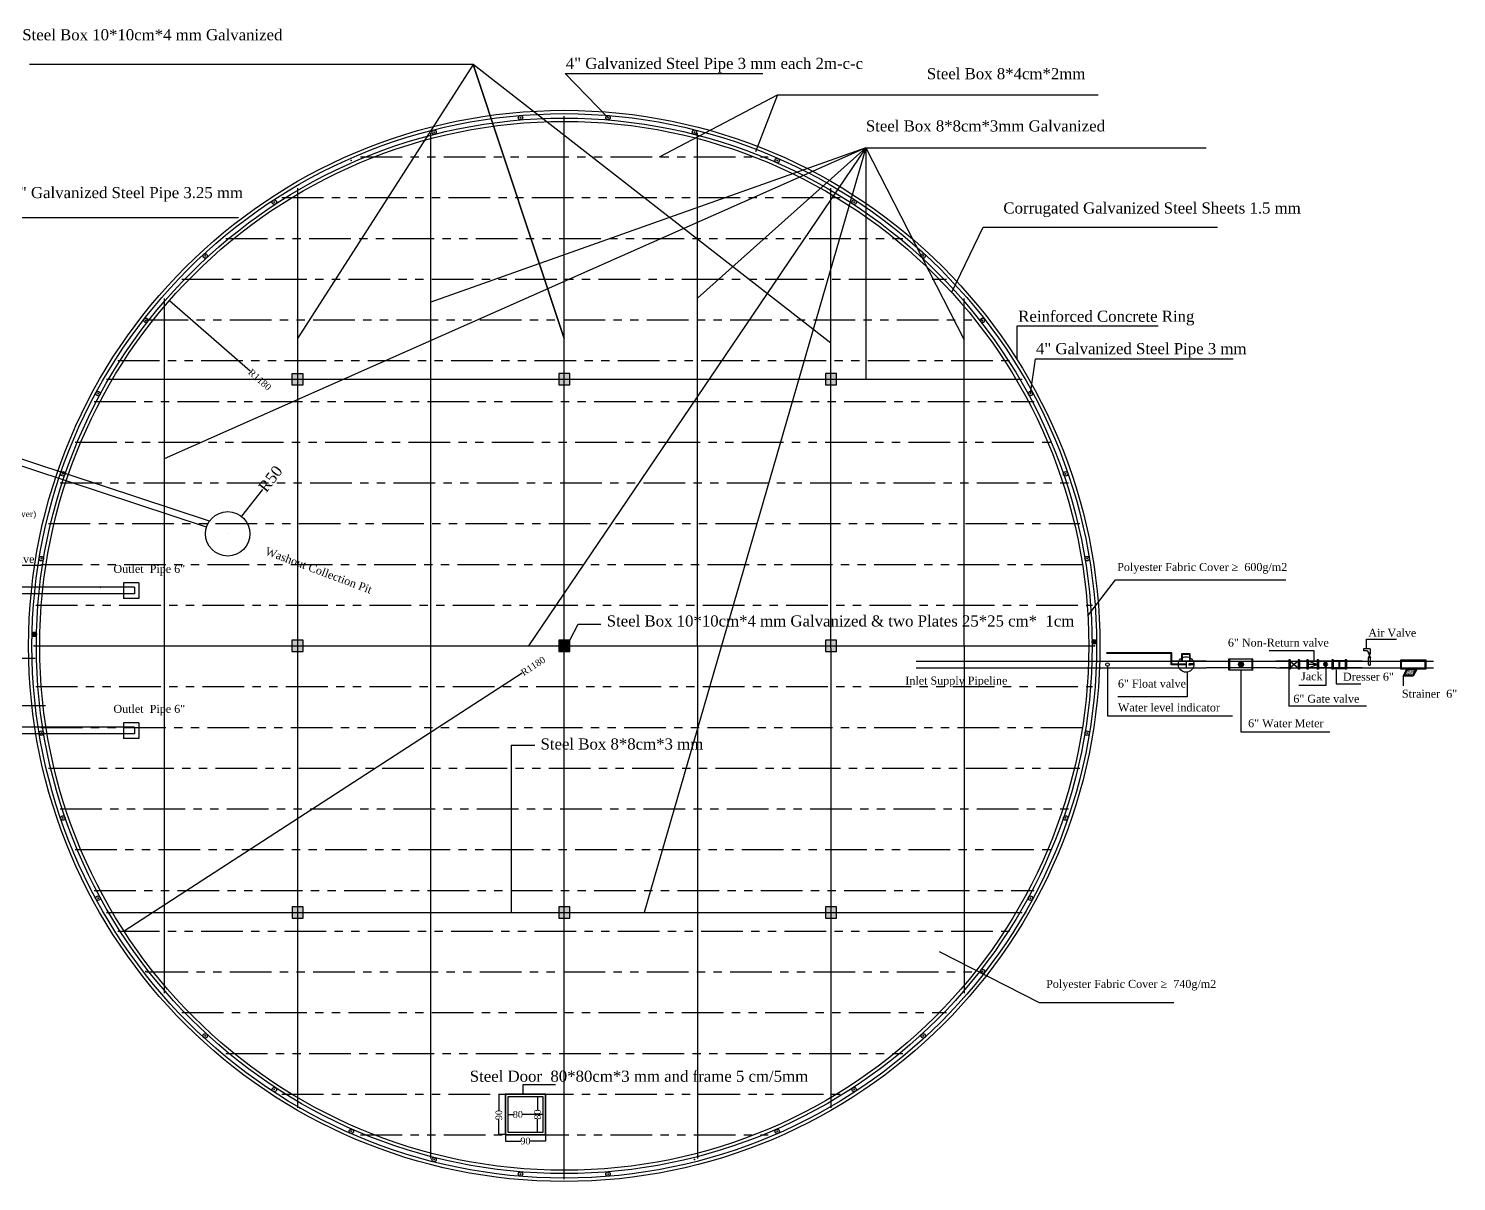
# Model space of a CAD drawing. Header units: centimetres. Extents: x 19229 to 24071, y 9408 to 14021.
# Drawn here: x 20859 to 24071, y 11427 to 14021 of the extents above; entities that cross this region are included whole.
import ezdxf

# ---------------------------------------------------------------- set-up
doc = ezdxf.new("R2010")
doc.units = ezdxf.units.CM
doc.linetypes.add('PHANTOM2', pattern=[1.25, 0.625, -0.125, 0.125, -0.125, 0.125, -0.125])
doc.layers.get('0').update_dxf_attribs({"linetype": 'CONTINUOUS'})
doc.layers.get('DEFPOINTS').update_dxf_attribs({"linetype": 'CONTINUOUS'})
doc.layers.add('DIM6', color=180, linetype='CONTINUOUS')
doc.styles.add('style2', font='times.ttf', dxfattribs={"height": 15})
doc.styles.add('style3', font='times.ttf', dxfattribs={"height": 25})
doc.dimstyles.get("Standard").update_dxf_attribs({"dimtxt": 15, "dimasz": 0.18, "dimexe": 0.18, "dimexo": 0.0625, "dimgap": 0.09, "dimtad": 0, "dimdec": 0, "dimzin": 0, "dimdsep": 46, "dimtxsty": 'style2', "dimcen": 0.09, "dimadec": 0, "dimazin": 0, "dimtfac": 1, "dimtdec": 0, "dimtofl": 0, "dimtmove": 0, "dimatfit": 3, "dimfxl": 1, "dimtolj": 1, "dimtzin": 0, "dimarcsym": 0})

# ---------------------------------------------------------------- blocks, each defined once
blk = doc.blocks.new('*D17')
at = {"color": 0, "lineweight": -2, "transparency": 16777216}
for p, q in [((21384.9, 12984.1), (21337.9, 12923.6)), ((21307, 12884), (21307.2, 12884)), ((21307.1, 12883.9), (21307.1, 12884.1))]:
    blk.add_line(p, q, dxfattribs=at)
at = {"color": 0, "transparency": 16777216}
blk.add_solid([(21337.9, 12923.6), (21337.9, 12923.6), (21337.8, 12923.5)], dxfattribs=at)
at = {"layer": 'DEFPOINTS', "color": 0, "transparency": 16777216}
for p in [(21337.8, 12923.5), (21307.1, 12884)]:
    blk.add_point(p, dxfattribs=at)
at = {"color": 0, "transparency": 16777216, "insert": (21403.2, 13007.7), "char_height": 25, "attachment_point": 5, "rotation": 52.1678, "style": 'style3'}
blk.add_mtext('\\A1;R50', dxfattribs=at)
blk = doc.blocks.new('*D18')
at = {"color": 0, "lineweight": -2, "transparency": 16777216}
blk.add_line((21357.3, 13249.9), (21175.9, 13408.6), dxfattribs=at)
at = {"color": 0, "transparency": 16777216}
blk.add_solid([(21176, 13408.6), (21175.9, 13408.5), (21175.8, 13408.7)], dxfattribs=at)
at = {"layer": 'DEFPOINTS', "color": 0, "transparency": 16777216}
for p in [(21175.8, 13408.7), (22064.1, 12631.9)]:
    blk.add_point(p, dxfattribs=at)
at = {"color": 0, "transparency": 16777216, "insert": (21379.2, 13230.8), "char_height": 15, "attachment_point": 5, "rotation": 318.8301, "style": 'style2'}
blk.add_mtext('\\A1;R1180', dxfattribs=at)
blk = doc.blocks.new('*D38')
at = {"color": 0, "lineweight": -2, "ltscale": 20, "transparency": 16777216}
for p, q in [((21936.8, 11577.5), (21936.8, 11577.8)), ((21936.9, 11577.7), (21949.6, 11577.7)), ((22016.6, 11577.7), (21969.8, 11577.7)), ((22016.8, 11577.5), (22016.8, 11577.8))]:
    blk.add_line(p, q, dxfattribs=at)
at = {"color": 0, "ltscale": 20, "transparency": 16777216}
for points in [[(21936.9, 11577.7), (21936.9, 11577.6), (21936.8, 11577.7)], [(22016.6, 11577.7), (22016.6, 11577.6), (22016.8, 11577.7)]]:
    blk.add_solid(points, dxfattribs=at)
at = {"layer": 'DEFPOINTS', "color": 0, "ltscale": 20, "transparency": 16777216}
for p in [(21936.8, 11577.4), (22016.8, 11577.7), (22016.8, 11577.4)]:
    blk.add_point(p, dxfattribs=at)
at = {"color": 0, "ltscale": 20, "transparency": 16777216, "insert": (21959.7, 11577.7), "char_height": 15, "attachment_point": 5, "style": 'style2'}
blk.add_mtext('\\A1;80', dxfattribs=at)
blk = doc.blocks.new('*D39')
at = {"color": 0, "lineweight": -2, "ltscale": 20, "transparency": 16777216}
for p, q in [((22003.9, 11617.4), (22003.8, 11617.4)), ((22003.9, 11617.2), (22003.9, 11587.5)), ((22003.9, 11537.6), (22003.9, 11567.3)), ((22003.9, 11537.4), (22003.8, 11537.4))]:
    blk.add_line(p, q, dxfattribs=at)
at = {"color": 0, "ltscale": 20, "transparency": 16777216}
for points in [[(22003.9, 11617.2), (22004, 11617.2), (22003.9, 11617.4)], [(22003.9, 11537.6), (22004, 11537.6), (22003.9, 11537.4)]]:
    blk.add_solid(points, dxfattribs=at)
at = {"layer": 'DEFPOINTS', "color": 0, "ltscale": 20, "transparency": 16777216}
for p in [(22003.9, 11617.4), (22003.9, 11537.4), (22003.9, 11537.4)]:
    blk.add_point(p, dxfattribs=at)
at = {"color": 0, "ltscale": 20, "transparency": 16777216, "insert": (22003.9, 11577.4), "char_height": 15, "attachment_point": 5, "rotation": 90, "style": 'style2'}
blk.add_mtext('\\A1;80', dxfattribs=at)
blk = doc.blocks.new('*D42')
at = {"color": 0, "lineweight": -2, "ltscale": 20}
for p, q in [((21969.7, 12570.7), (21074.3, 11989.7)), ((21931.7, 11622.4), (21916.8, 11622.4)), ((21917, 11622.2), (21917, 11586.6)), ((21917, 11532.6), (21917, 11565.9)), ((21931.7, 11532.4), (21916.8, 11532.4))]:
    blk.add_line(p, q, dxfattribs=at)
at = {"color": 0, "ltscale": 20}
for points in [[(21074.3, 11989.7), (21074.4, 11989.7), (21074.2, 11989.6)], [(21916.9, 11622.2), (21917, 11622.2), (21917, 11622.4)], [(21916.9, 11532.6), (21917, 11532.6), (21917, 11532.4)]]:
    blk.add_solid(points, dxfattribs=at)
at = {"layer": 'DEFPOINTS', "color": 0, "ltscale": 20}
for p in [(22064.1, 12631.9), (21074.2, 11989.6), (21931.8, 11622.4), (21917, 11532.4), (21931.8, 11532.4)]:
    blk.add_point(p, dxfattribs=at)
at = {"color": 0, "ltscale": 20, "char_height": 15, "attachment_point": 5, "style": 'style2'}
for s, insert, rotation in [('\\A1;R1180', (21994.1, 12586.5), 32.9775), ('\\A1;90', (21917, 11576.2), 90)]:
    blk.add_mtext(s, dxfattribs=dict(at, insert=insert, rotation=rotation))
blk = doc.blocks.new('*D41')
at = {"color": 0, "lineweight": -2, "ltscale": 20}
for p, q in [((21931.8, 11532.4), (21931.8, 11517.6)), ((22021.8, 11532.4), (22021.8, 11517.6)), ((21931.9, 11517.8), (21966.4, 11517.8)), ((22021.6, 11517.8), (21987.1, 11517.8))]:
    blk.add_line(p, q, dxfattribs=at)
at = {"color": 0, "ltscale": 20}
for points in [[(21931.9, 11517.8), (21931.9, 11517.8), (21931.8, 11517.8)], [(22021.6, 11517.8), (22021.6, 11517.8), (22021.8, 11517.8)]]:
    blk.add_solid(points, dxfattribs=at)
at = {"layer": 'DEFPOINTS', "color": 0, "ltscale": 20}
for p in [(21931.8, 11532.4), (22021.8, 11532.4), (22021.8, 11517.8)]:
    blk.add_point(p, dxfattribs=at)
at = {"color": 0, "ltscale": 20, "insert": (21976.8, 11517.8), "char_height": 15, "attachment_point": 5, "style": 'style2'}
blk.add_mtext('\\A1;90', dxfattribs=at)

msp = doc.modelspace()

# ---------------------------------------------------------------- hatches: boundary and pattern name
at = {"ltscale": 20}
h = msp.add_hatch(color=7, dxfattribs=at)
edge = h.paths.add_edge_path()
edge.add_arc((21771.3, 11475.9), 5, 0, 360)
edge = h.paths.add_edge_path()
edge.add_arc((21585, 11539.8), 5, 0, 360)
edge = h.paths.add_edge_path()
edge.add_arc((21965.6, 11443.5), 5, 0, 360)
edge = h.paths.add_edge_path()
edge.add_arc((21256.4, 11754.5), 5, 0, 360)
edge = h.paths.add_edge_path()
edge.add_arc((21015.3, 12064.3), 5, 0, 360)
edge = h.paths.add_edge_path()
edge.add_arc((20936.2, 12244.7), 5, 0, 360)
edge = h.paths.add_edge_path()
edge.add_arc((20887.8, 12435.6), 5, 0, 360)
edge = h.paths.add_edge_path()
edge.add_arc((20887.8, 12828.2), 5, 0, 360)
edge = h.paths.add_edge_path()
edge.add_arc((20936.2, 13019.1), 5, 0, 360)
edge = h.paths.add_edge_path()
edge.add_arc((21015.3, 13199.5), 5, 0, 360)
edge = h.paths.add_edge_path()
edge.add_arc((21123, 13364.3), 5, 0, 360)
edge = h.paths.add_edge_path()
edge.add_arc((21256.4, 13509.2), 5, 0, 360)
edge = h.paths.add_edge_path()
edge.add_arc((21411.8, 13630.2), 5, 0, 360)
edge = h.paths.add_edge_path()
edge.add_arc((21771.3, 13787.9), 5, 0, 360)
edge = h.paths.add_edge_path()
edge.add_arc((21965.6, 13820.3), 5, 0, 360)
edge = h.paths.add_edge_path()
edge.add_arc((22162.5, 13820.3), 5, 0, 360)
edge = h.paths.add_edge_path()
edge.add_arc((22356.8, 13787.9), 5, 0, 360)
edge = h.paths.add_edge_path()
edge.add_arc((22543.1, 13723.9), 5, 0, 360)
edge = h.paths.add_edge_path()
edge.add_arc((22716.3, 13630.2), 5, 0, 360)
edge = h.paths.add_edge_path()
edge.add_arc((22871.7, 13509.2), 5, 0, 360)
edge = h.paths.add_edge_path()
edge.add_arc((23005.1, 13364.3), 5, 0, 360)
edge = h.paths.add_edge_path()
edge.add_arc((23112.8, 13199.5), 5, 0, 360)
edge = h.paths.add_edge_path()
edge.add_arc((23192, 13019.1), 5, 0, 360)
edge = h.paths.add_edge_path()
edge.add_arc((23240.3, 12828.2), 5, 0, 360)
edge = h.paths.add_edge_path()
edge.add_arc((23240.3, 12435.6), 5, 0, 360)
edge = h.paths.add_edge_path()
edge.add_arc((23192, 12244.7), 5, 0, 360)
edge = h.paths.add_edge_path()
edge.add_arc((23112.8, 12064.3), 5, 0, 360)
edge = h.paths.add_edge_path()
edge.add_arc((23005.1, 11899.4), 5, 0, 360)
edge = h.paths.add_edge_path()
edge.add_arc((22871.7, 11754.5), 5, 0, 360)
edge = h.paths.add_edge_path()
edge.add_arc((22716.3, 11633.6), 5, 0, 360)
edge = h.paths.add_edge_path()
edge.add_arc((22543.1, 11539.8), 5, 0, 360)
edge = h.paths.add_edge_path()
edge.add_arc((22162.5, 11443.5), 5, 0, 360)
at = {"ltscale": 100}
h = msp.add_hatch(color=7, dxfattribs=at)
h.dxf.hatch_style = 1
h.paths.add_polyline_path([(22676.5, 13244.4), (22664, 13244.4), (22664, 13231.9), (22676.5, 13231.9)])
h.paths.add_polyline_path([(22664, 13244.4), (22651.5, 13244.4), (22651.5, 13231.9), (22664, 13231.9)])
h.paths.add_polyline_path([(22664, 13231.9), (22651.5, 13231.9), (22651.5, 13219.4), (22664, 13219.4)])
h.paths.add_polyline_path([(22676.5, 13231.9), (22664, 13231.9), (22664, 13219.4), (22676.5, 13219.4)])
h.paths.add_polyline_path([(22076.5, 13231.9), (22051.5, 13231.9), (22051.5, 13219.4), (22076.5, 13219.4)])
h.paths.add_polyline_path([(22076.5, 13244.4), (22051.5, 13244.4), (22051.5, 13231.9), (22076.5, 13231.9)])
h.paths.add_polyline_path([(21464, 13244.3), (21451.5, 13244.3), (21451.5, 13231.9), (21464, 13231.9)])
h.paths.add_polyline_path([(21476.5, 13244.3), (21464, 13244.3), (21464, 13231.9), (21476.5, 13231.9)])
h.paths.add_polyline_path([(21476.5, 13231.9), (21464, 13231.9), (21464, 13219.3), (21476.5, 13219.3)])
h.paths.add_polyline_path([(21464, 13231.9), (21451.5, 13231.9), (21451.5, 13219.3), (21464, 13219.3)])
h.paths.add_polyline_path([(21476.6, 12631.9), (21464.1, 12631.9), (21464.1, 12619.4), (21476.6, 12619.4)])
h.paths.add_polyline_path([(21476.6, 12644.4), (21464.1, 12644.4), (21464.1, 12631.9), (21476.6, 12631.9)])
h.paths.add_polyline_path([(21464.1, 12644.4), (21451.6, 12644.4), (21451.6, 12631.9), (21464.1, 12631.9)])
h.paths.add_polyline_path([(21464.1, 12631.9), (21451.6, 12631.9), (21451.6, 12619.4), (21464.1, 12619.4)])
h.paths.add_polyline_path([(22676.6, 12031.9), (22664.1, 12031.9), (22664.2, 12019.4), (22676.6, 12019.4)])
h.paths.add_polyline_path([(22676.6, 12044.4), (22664.1, 12044.4), (22664.1, 12031.9), (22676.6, 12031.9)])
h.paths.add_polyline_path([(22664.1, 12044.4), (22651.7, 12044.4), (22651.7, 12031.9), (22664.1, 12031.9)])
h.paths.add_polyline_path([(22664.1, 12031.9), (22651.7, 12031.9), (22651.7, 12019.4), (22664.2, 12019.4)])
h.paths.add_polyline_path([(22076.6, 12031.9), (22051.7, 12031.9), (22051.7, 12019.4), (22076.6, 12019.4)])
h.paths.add_polyline_path([(22076.6, 12044.4), (22051.7, 12044.4), (22051.7, 12031.9), (22076.6, 12031.9)])
h.paths.add_polyline_path([(21476.6, 12031.9), (21464.1, 12031.9), (21464.2, 12019.4), (21476.6, 12019.4)])
h.paths.add_polyline_path([(21476.6, 12044.4), (21464.1, 12044.4), (21464.1, 12031.9), (21476.6, 12031.9)])
h.paths.add_polyline_path([(21464.1, 12044.4), (21451.7, 12044.4), (21451.7, 12031.9), (21464.1, 12031.9)])
h.paths.add_polyline_path([(21464.1, 12031.9), (21451.7, 12031.9), (21451.7, 12019.4), (21464.2, 12019.4)])
h.paths.add_polyline_path([(22076.6, 12644.4), (22051.6, 12644.4), (22051.6, 12631.9), (22056.8, 12631.9, -1), (22071.8, 12631.9), (22076.6, 12631.9)])
h.paths.add_polyline_path([(22676.6, 12644.4), (22664.1, 12644.4), (22664.1, 12631.9), (22676.6, 12631.9)])
h.paths.add_polyline_path([(22664.1, 12644.4), (22651.6, 12644.4), (22651.6, 12631.9), (22664.1, 12631.9)])
h.paths.add_polyline_path([(22664.1, 12631.9), (22651.6, 12631.9), (22651.6, 12619.4), (22664.1, 12619.4)])
h.paths.add_polyline_path([(22676.6, 12631.9), (22664.1, 12631.9), (22664.1, 12619.4), (22676.6, 12619.4)])
at = {"ltscale": 20}
h = msp.add_hatch(color=7, dxfattribs=at)
edge = h.paths.add_edge_path()
edge.add_arc((20871.9, 12657.8), 5, 0, 360)
at = {"ltscale": 100}
h = msp.add_hatch(color=7, dxfattribs=at)
h.dxf.hatch_style = 1
h.paths.add_polyline_path([(22076.6, 12631.9), (22051.6, 12631.9), (22051.6, 12619.4), (22076.6, 12619.4)])
h.paths.add_polyline_path([(22076.6, 12644.4), (22051.6, 12644.4), (22051.6, 12631.9), (22076.6, 12631.9)])
at = {"ltscale": 20}
h = msp.add_hatch(color=7, dxfattribs=at)
edge = h.paths.add_edge_path()
edge.add_arc((23256.4, 12641.1), 5, 0, 360)
h = msp.add_hatch()
h.set_pattern_fill('AR-SAND', scale=0.05)
h.set_pattern_definition([(37.5, (-149.3201, -61.19), (-0.08000156, 2.44706619), [0, -1.9304, 0, -2.159, 0, -2.06375]), (7.5, (-149.32, -61.19), (2.2476164, 3.5841255), [0, -1.0414, 0, -1.7399, 0, -0.66675]), (327.5, (-150.8822, -61.19), (3.95496185, 0.00718592), [0, -0.635, 0, -2.286, 0, -2.9845]), (317.5, (-150.8822, -61.19), (3.81778226, 1.1146466), [0, -0.3175, 0, -1.4986, 0, -1.7145])])
h.paths.add_polyline_path([(23979.2, 12578.6), (23961, 12578.6), (23954.2, 12565.9), (23972.4, 12565.9)])
at = {"layer": 'DIM6', "linetype": 'Continuous', "lineweight": 50}
h = msp.add_hatch(color=7, dxfattribs=at)
edge = h.paths.add_edge_path()
edge.add_arc((23776.6, 12590.4), 3.34, 0, 360)

# ---------------------------------------------------------------- linework, layer by layer
at = {"color": 7, "ltscale": 20}
for p, q in [((21859.3, 13939.7), (20861.4, 13939.7)), ((21859.3, 13939.7), (21463.9, 13323.4)), ((22664, 13313.3), (21859.3, 13939.7)), ((21859.3, 13939.7), (22064, 13323.4)), ((22064, 13323.4), (21859.3, 13939.7)), ((22543.5, 13871.6), (22494, 13743.7)), ((22543.5, 13871.6), (23265.5, 13871.6)), ((22742.3, 13752.3), (21163.9, 13052.8)), ((22742.3, 13752.3), (21764, 13404.9)), ((22742.3, 13752.3), (21983.7, 12631.9)), ((22742.3, 13752.3), (22243.9, 12031.9)), ((22742.3, 13752.3), (22364, 13414.3)), ((22742.3, 13752.3), (22964, 13320.4)), ((22742.3, 13752.3), (22742.3, 13231.9)), ((21463.9, 13661.8), (21463.9, 11592.8)), ((21163.9, 13413.3), (21163.9, 11850.5)), ((23242.1, 12699.6), (23304.3, 12780.4)), ((23304.3, 12780.4), (23687.4, 12780.4)), ((21945, 12408.4), (21997.6, 12408.4)), ((21945, 12408.4), (21945, 12031.9)), ((22907.2, 11944.4), (23132.3, 11829.3)), ((23132.3, 11829.3), (23435, 11829.3)), ((21971.6, 11623.4), (21971.6, 11644.7)), ((21971.6, 11644.7), (22044.7, 11644.7)), ((21468.9, 11591.6), (21468.9, 11590)), ((21468.9, 11591.6), (21468.9, 11590))]:
    msp.add_line(p, q, dxfattribs=at)
at = {"color": 7}
for p, q in [((22162.5, 13820.3), (22066.4, 13919.8)), ((22064.2, 11431.9), (22063.9, 13823.9)), ((21764.2, 11478.2), (21763.9, 13785.5)), ((22364.2, 11478.3), (22363.9, 13785.6)), ((22664.2, 11592.6), (22663.9, 13662)), ((20750.1, 13595.8), (21331.4, 13595.8)), ((22935.6, 13427.4), (23006.5, 13573.8)), ((23006.5, 13573.8), (23533.7, 13573.8)), ((22964.2, 11850.4), (22964, 13413.6)), ((23083, 13276.6), (23083, 13352)), ((23083, 13352), (23399.8, 13352)), ((23112.8, 13199.5), (23124, 13278)), ((21034.1, 13231.9), (23094.1, 13231.9)), ((21266, 12912.4), (20589.7, 13135.4)), ((21259.4, 12898.8), (20589.7, 13119.6)), ((20820, 12813.3), (20887.6, 12813.3)), ((21097.2, 12763.7), (20517.2, 12763.7)), ((21082.2, 12763.7), (20517.2, 12763.7)), ((21107.2, 12773.7), (21072.2, 12773.7)), ((21072.2, 12773.7), (21072.2, 12738.7)), ((21097.2, 12763.7), (21097.2, 12748.7)), ((21107.2, 12773.7), (21107.2, 12738.7)), ((21097.2, 12748.7), (20349.7, 12748.7)), ((21107.2, 12738.7), (21072.2, 12738.7)), ((20872.1, 12631.9), (23256.1, 12631.9)), ((22064.1, 12631.9), (22064.3, 12631.9)), ((22064.1, 12631.9), (22064.3, 12631.9)), ((23868.9, 12647.3), (23936.5, 12647.3)), ((20673.4, 12604.2), (20873.5, 12604.2)), ((22855.8, 12597.6), (23507.8, 12597.6)), ((23430.9, 12616.3), (23283.8, 12616.3)), ((23429.6, 12615), (23283.8, 12615)), ((23429.6, 12589.5), (23429.6, 12615)), ((23430.9, 12590.8), (23430.9, 12616.3)), ((23472.4, 12614.3), (23452.9, 12614.3)), ((23452.9, 12614.3), (23452.9, 12599.9)), ((23453.9, 12612.9), (23470.9, 12612.9)), ((23453.9, 12612.9), (23453.9, 12599.9)), ((23462.9, 12614.3), (23462.9, 12612.9)), ((23462.9, 12614.3), (23467.9, 12612.9)), ((23467.9, 12614.3), (23462.9, 12612.9)), ((23462.9, 12597.6), (23462.9, 12582.6)), ((23467.9, 12614.3), (23467.9, 12612.9)), ((23467.9, 12612.9), (23467.9, 12614.3)), ((23470.9, 12612.9), (23470.9, 12600)), ((23472.4, 12600), (23472.4, 12614.3)), ((23507.8, 12597.6), (23665, 12597.6)), ((23559.4, 12602.6), (23613.4, 12602.6)), ((23559.4, 12577.6), (23559.4, 12602.6)), ((23561.4, 12577.6), (23561.4, 12602.6)), ((23584.3, 12591.3), (23581.7, 12592.8)), ((23581.7, 12592.8), (23584.3, 12591.3)), ((23585.2, 12592.2), (23583.7, 12594.8)), ((23583.7, 12594.8), (23585.2, 12592.2)), ((23586.4, 12592.5), (23586.4, 12595.5)), ((23586.4, 12592.5), (23586.4, 12595.5)), ((23587.6, 12592.2), (23589.1, 12594.8)), ((23589.1, 12594.8), (23587.6, 12592.2)), ((23588.5, 12591.3), (23591.1, 12592.8)), ((23611.4, 12577.6), (23611.4, 12602.6)), ((23613.4, 12577.6), (23613.4, 12602.6)), ((23751.2, 12621.1), (23650.1, 12621.1)), ((23665, 12597.6), (24019.4, 12597.6)), ((23793.9, 12599.3), (23820.9, 12599.3)), ((23806.2, 12597.6), (23806.2, 12582.6)), ((23807.2, 12597.6), (23807.2, 12582.6)), ((23808.2, 12597.6), (23808.2, 12582.6)), ((22855.8, 12582.6), (23507.8, 12582.6)), ((23286.2, 12585.9), (23286.2, 12474.2)), ((23462.9, 12589.5), (23429.6, 12589.5)), ((23462.9, 12590.8), (23430.9, 12590.8)), ((23465.5, 12572.8), (23465.5, 12517.1)), ((23480.3, 12591.4), (23470, 12591.4)), ((23480.3, 12588.9), (23470, 12588.9)), ((23665, 12582.6), (23507.8, 12582.6)), ((23613.4, 12577.6), (23559.4, 12577.6)), ((23581, 12590.1), (23584, 12590.1)), ((23584, 12590.1), (23581, 12590.1)), ((23581, 12590.1), (23584, 12590.1)), ((23584.3, 12588.9), (23581.7, 12587.4)), ((23581.7, 12587.4), (23584.3, 12588.9)), ((23583.7, 12585.4), (23585.2, 12588)), ((23586.4, 12584.7), (23586.4, 12587.7)), ((23586.4, 12587.7), (23586.4, 12584.7)), ((23586.4, 12577.6), (23586.4, 12438.2)), ((23587.6, 12588), (23589.1, 12585.4)), ((23589.1, 12585.4), (23587.6, 12588)), ((23588.5, 12588.9), (23591.1, 12587.4)), ((23591.1, 12587.4), (23588.5, 12588.9)), ((23588.8, 12590.1), (23591.8, 12590.1)), ((23591.8, 12590.1), (23588.8, 12590.1)), ((23665, 12582.6), (24019.4, 12582.6)), ((23693.9, 12579.6), (23693.9, 12496.3)), ((23777, 12587.1), (23777, 12543.1)), ((23793.9, 12580.9), (23820.9, 12580.9)), ((23800.7, 12578.1), (23800.7, 12546.8)), ((23950.9, 12563.9), (23950.9, 12541.7)), ((23777, 12543.1), (23716.3, 12543.1)), ((23800.7, 12546.8), (23855.8, 12546.8)), ((20829.6, 12497.8), (20897.2, 12497.8)), ((23465.5, 12517.1), (23309.6, 12517.1)), ((23868.9, 12496.3), (23693.9, 12496.3)), ((23286.2, 12474.2), (23567.5, 12474.2)), ((21097.2, 12433.8), (20349.7, 12433.8)), ((21097.2, 12448.8), (20517.2, 12448.8)), ((21082.2, 12448.8), (20517.2, 12448.8)), ((21107.2, 12458.8), (21072.2, 12458.8)), ((21072.2, 12458.8), (21072.2, 12423.8)), ((21097.2, 12448.8), (21097.2, 12433.8)), ((21107.2, 12458.8), (21107.2, 12423.8)), ((23586.4, 12438.2), (23786.4, 12438.2)), ((21107.2, 12423.8), (21072.2, 12423.8)), ((21034.1, 12031.9), (23094.1, 12031.9)), ((23101.6, 12031.9), (23103.5, 12031.9))]:
    msp.add_line(p, q, dxfattribs=at)
at = {"color": 7, "ltscale": 100}
for p, q in [((22066.4, 13919.8), (22511, 13919.8)), ((22278.5, 13732.2), (22543.5, 13871.6)), ((22742.3, 13752.3), (23507.9, 13752.3)), ((23124, 13278), (23568.6, 13278)), ((22076.6, 12644.4), (22095.6, 12680.4)), ((22095.6, 12680.4), (22146.5, 12680.4))]:
    msp.add_line(p, q, dxfattribs=at)
at = {"color": 7, "linetype": 'PHANTOM2', "ltscale": 150}
for p, q in [((21605.6, 13732.2), (22522.5, 13732.2)), ((21428.8, 13640.5), (22699.3, 13640.5)), ((21302.4, 13548.8), (22825.7, 13548.8)), ((21203.9, 13457.1), (22924.2, 13457.1)), ((21124.5, 13365.4), (23003.6, 13365.4)), ((21059.6, 13273.7), (23068.5, 13273.7)), ((21006.6, 13182), (23121.5, 13182)), ((20963.8, 13090.4), (23164.4, 13090.4)), ((20929.9, 12998.7), (23198.2, 12998.7)), ((20904.2, 12907), (23223.9, 12907)), ((20886.3, 12815.3), (23241.9, 12815.3)), ((20875.6, 12723.6), (23252.5, 12723.6)), ((20875.6, 12540.2), (23252.5, 12540.2)), ((20886.3, 12448.5), (23241.9, 12448.5)), ((20904.2, 12356.8), (23223.9, 12356.8)), ((20929.9, 12265.1), (23198.2, 12265.1)), ((20963.8, 12173.4), (23164.4, 12173.4)), ((21006.6, 12081.7), (23121.5, 12081.7)), ((21059.6, 11990), (23068.5, 11990)), ((21124.5, 11898.4), (23003.6, 11898.4)), ((21203.9, 11806.7), (22924.2, 11806.7)), ((21302.4, 11715), (22825.7, 11715)), ((21428.8, 11623.3), (22699.3, 11623.3)), ((21605.9, 11531.6), (22522.8, 11531.6))]:
    msp.add_line(p, q, dxfattribs=at)
at = {"color": 7}
for points in [[(21451.5, 13219.3), (21476.5, 13219.3), (21476.5, 13244.3), (21451.5, 13244.3)], [(22051.5, 13219.4), (22076.5, 13219.4), (22076.5, 13244.4), (22051.5, 13244.4)], [(22651.5, 13219.4), (22676.5, 13219.4), (22676.5, 13244.4), (22651.5, 13244.4)], [(21451.6, 12619.4), (21476.6, 12619.4), (21476.6, 12644.4), (21451.6, 12644.4)], [(22051.6, 12619.4), (22076.6, 12619.4), (22076.6, 12644.4), (22051.6, 12644.4)], [(22651.6, 12619.4), (22676.6, 12619.4), (22676.6, 12644.4), (22651.6, 12644.4)], [(23945, 12580.6), (24002.9, 12580.6), (24002.9, 12599.6), (23945, 12599.6)], [(23947, 12582.6), (24000.9, 12582.6), (24000.9, 12597.6), (23947, 12597.6)], [(23585.3, 12589.6), (23587.5, 12589.6), (23587.5, 12590.9), (23585.3, 12590.9)], [(23950.9, 12563.9), (23959.8, 12580.6), (23982.5, 12580.6), (23973.6, 12563.9)], [(23950.9, 12563.9), (23959.8, 12580.6), (23982.5, 12580.6), (23973.6, 12563.9)], [(23959.8, 12580.6), (23982.5, 12580.6), (23973.6, 12563.9), (23950.9, 12563.9)], [(23954.2, 12565.9), (23961, 12578.6), (23979.2, 12578.6), (23972.4, 12565.9)], [(21451.7, 12019.4), (21476.6, 12019.4), (21476.6, 12044.4), (21451.7, 12044.4)], [(22051.7, 12019.4), (22076.6, 12019.4), (22076.6, 12044.4), (22051.7, 12044.4)], [(22651.7, 12019.4), (22676.6, 12019.4), (22676.6, 12044.4), (22651.7, 12044.4)]]:
    msp.add_lwpolyline(points, close=True, dxfattribs=at)
at = {"color": 7, "ltscale": 20}
for points in [[(21930.8, 11531.4), (22022.8, 11531.4), (22022.8, 11623.4), (21930.8, 11623.4)], [(21931.8, 11532.4), (22021.8, 11532.4), (22021.8, 11622.4), (21931.8, 11622.4)], [(21936.8, 11537.4), (22016.8, 11537.4), (22016.8, 11617.4), (21936.8, 11617.4)]]:
    msp.add_lwpolyline(points, close=True, dxfattribs=at)
at = {"color": 7}
for centre, radius in [((22064.1, 12631.9), 1205), ((22064.1, 12631.9), 1197.5), ((22064.1, 12631.9), 1187.5), ((22064.1, 12631.9), 1180), ((21307.1, 12884), 50), ((23286.2, 12589.9), 3.98), ((23462.9, 12590.1), 17.5), ((23471.3, 12590.1), 1.79), ((23586.4, 12590.1), 5.39), ((23586.4, 12590.1), 2.39)]:
    msp.add_circle(centre, radius, dxfattribs=at)
at = {"color": 7, "ltscale": 20}
for centre in [(21965.6, 13820.3), (22162.5, 13820.3), (21771.3, 13787.9), (22356.8, 13787.9), (22543.1, 13723.9), (21411.8, 13630.2), (22716.3, 13630.2), (21256.4, 13509.2), (22871.7, 13509.2), (21123, 13364.3), (23005.1, 13364.3), (21015.3, 13199.5), (23112.8, 13199.5), (20936.2, 13019.1), (23192, 13019.1), (20887.8, 12828.2), (23240.3, 12828.2), (20871.9, 12657.8), (23256.4, 12641.1), (20887.8, 12435.6), (23240.3, 12435.6), (20936.2, 12244.7), (23192, 12244.7), (21015.3, 12064.3), (23112.8, 12064.3), (23005.1, 11899.4), (21256.4, 11754.5), (22871.7, 11754.5), (21411.8, 11633.6), (22716.3, 11633.6), (21585, 11539.8), (22543.1, 11539.8), (21771.3, 11475.9), (21965.6, 11443.5), (22162.5, 11443.5)]:
    msp.add_circle(centre, 5, dxfattribs=at)
at = {"color": 7}
for p in [(21965.6, 13820.3), (22162.5, 13820.3), (21771.3, 13787.9), (22356.8, 13787.9), (21585, 13723.9), (22063.9, 13732.2), (22543.1, 13723.9), (21411.8, 13630.2), (22063.9, 13640.5), (22716.3, 13630.2), (22064, 13548.8), (21256.4, 13509.2), (22871.7, 13509.2), (22064, 13457.1), (21123, 13364.3), (22064, 13365.4), (23005.1, 13364.3), (22064, 13273.7), (21015.3, 13199.5), (22064, 13182), (23112.8, 13199.5), (22064, 13090.4), (20936.2, 13019.1), (23192, 13019.1), (22064, 12998.7), (22064, 12907), (20887.8, 12828.2), (23240.3, 12828.2), (22064, 12815.3), (21020.8, 12763.7), (22064.1, 12723.6), (20871.6, 12631.9), (22064.1, 12631.9), (22064.1, 12631.9), (23256.6, 12631.9), (23581.7, 12592.8), (23583.7, 12594.8), (23586.4, 12595.5), (23589.1, 12594.8), (23591.1, 12592.8), (23581, 12590.1), (23581.7, 12587.4), (23583.7, 12585.4), (23586.4, 12584.7), (23589.1, 12585.4), (23591.1, 12587.4), (23591.8, 12590.1), (22064.1, 12540.2), (20887.8, 12435.6), (22064.1, 12448.5), (23240.3, 12435.6), (22064.1, 12356.8), (20936.2, 12244.7), (22064.1, 12265.1), (23192, 12244.7), (22064.1, 12173.4), (22064.1, 12081.7), (21015.3, 12064.3), (23112.8, 12064.3), (22064.2, 11990), (21123, 11899.4), (22064.2, 11898.4), (23005.1, 11899.4), (22064.2, 11806.7), (21256.4, 11754.5), (22871.7, 11754.5), (22064.2, 11715), (21411.8, 11633.6), (22716.3, 11633.6), (22064.2, 11623.3), (21585, 11539.8), (22064.2, 11531.6), (22543.1, 11539.8), (21771.3, 11475.9), (22356.8, 11475.9), (21965.6, 11443.5), (22162.5, 11443.5)]:
    msp.add_point(p, dxfattribs=at)
at = {"layer": 'DIM6', "color": 7, "linetype": 'Continuous'}
for p, q in [((23862.9, 12621.1), (23862.9, 12626.1)), ((23862.9, 12626.1), (23874.9, 12626.1)), ((23868.9, 12626.1), (23868.9, 12647.3)), ((23507.8, 12597.6), (23431.7, 12597.6)), ((23696.9, 12597.6), (23665, 12597.6)), ((23696.9, 12600.6), (23693.9, 12600.6)), ((23693.9, 12600.6), (23693.9, 12579.6)), ((23696.9, 12600.6), (23696.9, 12579.6)), ((23696.9, 12597.6), (23714.7, 12582.6)), ((23714.7, 12597.6), (23696.9, 12582.6)), ((23717.7, 12600.6), (23714.7, 12600.6)), ((23714.7, 12600.6), (23714.7, 12579.6)), ((23787.7, 12597.6), (23714.7, 12597.6)), ((23717.7, 12600.6), (23717.7, 12579.6)), ((23734.7, 12600.6), (23734.7, 12579.6)), ((23737.7, 12600.6), (23734.7, 12600.6)), ((23737.7, 12600.6), (23737.7, 12579.6)), ((23757.7, 12590.1), (23737.7, 12597.6)), ((23751.2, 12597.6), (23751.2, 12621.1)), ((23757.7, 12600.6), (23757.7, 12579.6)), ((23760.7, 12600.6), (23757.7, 12600.6)), ((23760.7, 12600.6), (23760.7, 12579.6)), ((23790.9, 12600.6), (23790.9, 12579.6)), ((23793.9, 12600.6), (23790.9, 12600.6)), ((23792.7, 12610.2), (23792.7, 12610.2)), ((23859.2, 12597.6), (23792.7, 12597.6)), ((23793.9, 12600.6), (23793.9, 12579.6)), ((23820.9, 12600.6), (23820.9, 12579.6)), ((23823.9, 12600.6), (23820.9, 12600.6)), ((23823.9, 12600.6), (23823.9, 12579.6)), ((23869.9, 12621.1), (23862.9, 12621.1)), ((23872.9, 12615.2), (23872.9, 12618.1)), ((23877.9, 12615.2), (23872.9, 12615.2)), ((23872.9, 12615.2), (23877.9, 12605.2)), ((23872.9, 12605.2), (23877.9, 12615.2)), ((23872.9, 12590.1), (23872.9, 12605.2)), ((23877.9, 12605.2), (23872.9, 12605.2)), ((23877.9, 12605.2), (23872.9, 12605.2)), ((23877.9, 12615.2), (23877.9, 12623.1)), ((23877.9, 12590.1), (23877.9, 12605.2)), ((23696.9, 12582.6), (23674.1, 12582.6)), ((23696.9, 12579.6), (23693.9, 12579.6)), ((23717.7, 12590.1), (23714.7, 12590.1)), ((23859.2, 12582.6), (23714.7, 12582.6)), ((23717.7, 12579.6), (23714.7, 12579.6)), ((23760.7, 12590.1), (23734.7, 12590.1)), ((23737.7, 12579.6), (23734.7, 12579.6)), ((23737.7, 12582.6), (23757.7, 12590.1)), ((23760.7, 12579.6), (23757.7, 12579.6)), ((23793.9, 12579.6), (23790.9, 12579.6)), ((23823.9, 12579.6), (23820.9, 12579.6))]:
    msp.add_line(p, q, dxfattribs=at)
at = {"layer": 'DIM6', "color": 7, "linetype": 'Continuous', "lineweight": 50}
msp.add_circle((23776.6, 12590.4), 3.34, dxfattribs=at)
at = {"layer": 'DIM6', "color": 7, "linetype": 'Continuous'}
for centre, radius, start, end in [((23874.9, 12623.1), 3, 0, 90), ((23869.9, 12618.1), 3, 0, 90), ((23875.4, 12590.8), 2.59, 195.0718, 344.9282)]:
    msp.add_arc(centre, radius, start, end, dxfattribs=at)

# ---------------------------------------------------------------- texts
at = {"color": 7, "style": 'style3'}
for s, height, p in [('Steel Box 10*10cm*4 mm Galvanized ', 25, (20844.9, 13994.4)), ('4" Galvanized Steel Pipe 3 mm each 2m-c-c', 25, (22067.6, 13930)), ('Steel Box 8*4cm*2mm ', 25, (22879.8, 13906.8)), ('Steel Box 8*8cm*3mm Galvanized', 25, (22742.6, 13789.3)), (' Ring 1" Galvanized Steel Pipe 3.25 mm', 25, (20728.3, 13639.3)), ('Corrugated Galvanized Steel Sheets 1.5 mm', 25, (23051.9, 13604.7)), ('Reinforced Concrete Ring', 25, (23085.3, 13361.1)), ('4" Galvanized Steel Pipe 3 mm', 25, (23125.2, 13288.2)), ('with concrete lining and PE cover)', 14, (20581.9, 12921.7)), ('Air Valve', 18, (20764.3, 12818.4)), ('Polyester Fabric Cover ≥  600g/m2  ', 18, (23307.9, 12800.4)), ('Outlet  Pipe 6"', 18, (21049.9, 12796.1)), ('Steel Box 10*10cm*4 mm Galvanized & two Plates 25*25 cm*  1cm', 25, (22159.6, 12675.5)), ('Air Valve', 18, (23872.8, 12652.4)), ('6" Non-Return valve', 18, (23557, 12630.3)), ('Inlet Supply Pipeline', 18, (22831.3, 12544.9)), ('Jack', 18, (23721.6, 12554.5)), ('Dresser 6"', 18, (23815.8, 12553.6)), ('6" Float valve', 18, (23309.6, 12538.2)), ('Strainer  6"', 18, (23948.4, 12515.3)), ('Outlet  Pipe 6"', 18, (21049.9, 12481.2)), ('Water level indicator', 18, (23309.6, 12484.4)), ('6" Gate valve', 18, (23704.2, 12503.9)), ('6" Water Meter', 18, (23602.5, 12448.9)), ('Steel Box 8*8cm*3 mm  ', 25, (22010.7, 12398.7)), ('Polyester Fabric Cover ≥  740g/m2  ', 18, (23148.1, 11862.4)), ('Steel Door  80*80cm*3 mm and frame 5 cm/5mm  ', 25, (21851.5, 11651.2))]:
    msp.add_text(s, height=height, dxfattribs=at).set_placement(p)
msp.add_text('Washout Collection Pit', height=18, rotation=339.516, dxfattribs=at).set_placement((21389.6, 12837.9))

# ---------------------------------------------------------------- dimensions: what is measured, and where the dimension line sits
at = {"color": 7}
dim = msp.add_radius_dim(center=(22064.1, 12631.9), mpoint=(21175.8, 13408.7), dimstyle='Standard', dxfattribs=at)
dim.commit()
dim.dimension.update_dxf_attribs({"geometry": '*D18', "text_midpoint": (21379.2, 13230.8), "dimtype": 164})
dim = msp.add_radius_dim(center=(21307.1, 12884), mpoint=(21337.8, 12923.5), dimstyle='Standard', override={"dimtxsty": 'style3'}, dxfattribs=at)
dim.commit()
dim.dimension.update_dxf_attribs({"geometry": '*D17', "text_midpoint": (21403.2, 13007.7), "dimtype": 164})
at = {"color": 7, "ltscale": 20}
dim = msp.add_radius_dim(center=(22064.1, 12631.9), mpoint=(21074.2, 11989.6), dimstyle='Standard', dxfattribs=at)
dim.commit()
dim.dimension.update_dxf_attribs({"geometry": '*D42', "text_midpoint": (21994.1, 12586.5), "dimtype": 164})
dim = msp.add_linear_dim(base=(21917, 11532.4), p1=(21931.8, 11622.4), p2=(21931.8, 11532.4), angle=90, dimstyle='Standard', dxfattribs=at)
dim.commit()
dim.dimension.update_dxf_attribs({"geometry": '*D42', "text_midpoint": (21917, 11576.2), "dimtype": 160})
dim = msp.add_linear_dim(base=(22003.9, 11537.4), p1=(22003.9, 11617.4), p2=(22003.9, 11537.4), angle=90, dimstyle='Standard', dxfattribs=at)
dim.commit()
dim.dimension.update_dxf_attribs({"geometry": '*D39', "text_midpoint": (22003.9, 11577.4)})
dim = msp.add_linear_dim(base=(22016.8, 11577.7), p1=(21936.8, 11577.4), p2=(22016.8, 11577.4), dimstyle='Standard', dxfattribs=at)
dim.commit()
dim.dimension.update_dxf_attribs({"geometry": '*D38', "text_midpoint": (21959.7, 11577.7), "dimtype": 160})
dim = msp.add_linear_dim(base=(22021.8, 11517.8), p1=(21931.8, 11532.4), p2=(22021.8, 11532.4), dimstyle='Standard', dxfattribs=at)
dim.commit()
dim.dimension.update_dxf_attribs({"geometry": '*D41', "text_midpoint": (21976.8, 11517.8)})

doc.saveas('drawing.dxf')
